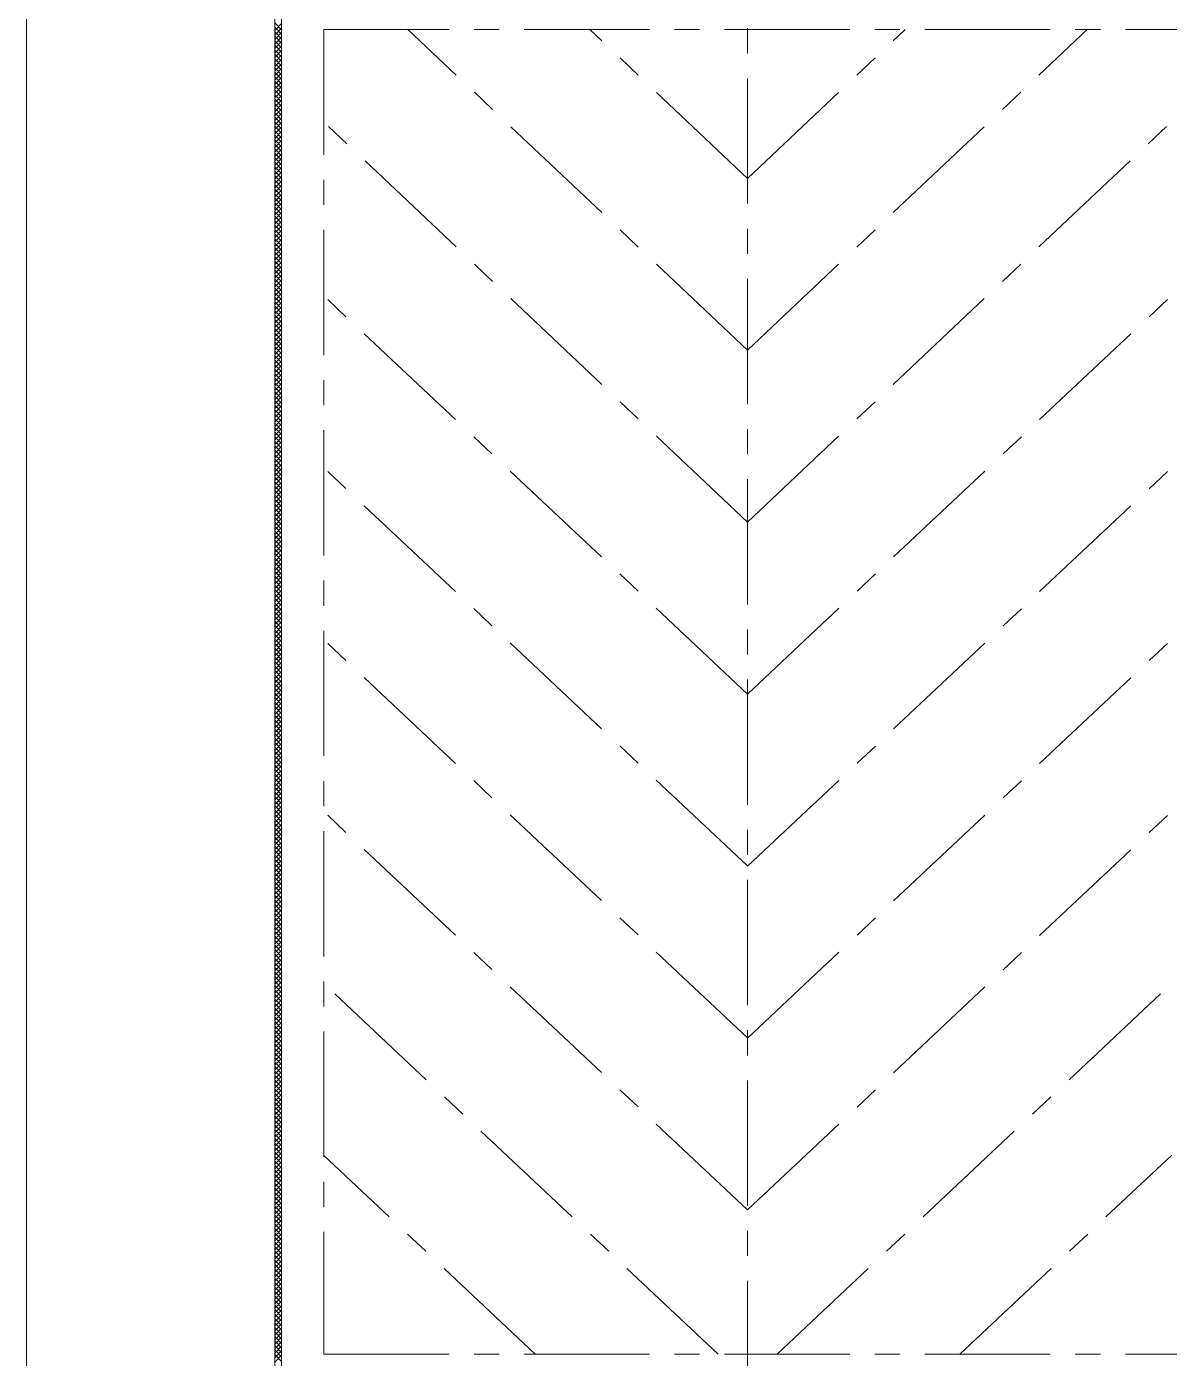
# Model space of a CAD drawing. Header units: millimetres. Extents: x 3341 to 3935, y 1079 to 1499.
# Drawn here: x 3564.35 to 3587.15, y 1145.01 to 1171.59 of the extents above; entities that cross this region are included whole.
import ezdxf

# ---------------------------------------------------------------- set-up
doc = ezdxf.new("R2010")
doc.units = ezdxf.units.MM
doc.linetypes.add('CENTERX2', pattern=[4, 2.5, -0.5, 0.5, -0.5])
for name, color, linetype, lineweight, true_color in [('1', 1, 'Continuous', 18, 0xff0000), ('2', 2, 'Continuous', 18, 0xffff00), ('3', 3, 'CENTERX2', 18, 0x00ff00)]:
    doc.layers.add(name, color=color, linetype=linetype, lineweight=lineweight, true_color=true_color)

msp = doc.modelspace()

# ---------------------------------------------------------------- linework, layer by layer
at = {"layer": '1'}
for p, q in [((3564.34536, 1191.03869), (3564.34536, 1125.78792)), ((3569.29624, 1173.29786), (3569.29624, 1143.5005)), ((3569.43463, 1172.40338), (3569.43463, 1144.42323))]:
    msp.add_line(p, q, dxfattribs=at)
at = {"layer": '2'}
for p, q in [((3569.43463, 1171.53332), (3569.29624, 1171.67171)), ((3569.29624, 1171.51709), (3569.43463, 1171.65548)), ((3569.43463, 1171.44352), (3569.29624, 1171.58191)), ((3569.29624, 1171.42729), (3569.43463, 1171.56568)), ((3569.43463, 1171.35372), (3569.29624, 1171.49211)), ((3569.29624, 1171.33749), (3569.43463, 1171.47588)), ((3569.43463, 1171.26391), (3569.29624, 1171.4023)), ((3569.29624, 1171.24768), (3569.43463, 1171.38607)), ((3569.43463, 1171.17411), (3569.29624, 1171.3125)), ((3569.29624, 1171.15788), (3569.43463, 1171.29627)), ((3569.43463, 1171.08431), (3569.29624, 1171.2227)), ((3569.29624, 1171.06808), (3569.43463, 1171.20647)), ((3569.43463, 1170.99451), (3569.29624, 1171.1329)), ((3569.29624, 1170.97828), (3569.43463, 1171.11667)), ((3569.43463, 1170.9047), (3569.29624, 1171.04309)), ((3569.29624, 1170.88847), (3569.43463, 1171.02686)), ((3569.43463, 1170.8149), (3569.29624, 1170.95329)), ((3569.29624, 1170.79867), (3569.43463, 1170.93706)), ((3569.43463, 1170.7251), (3569.29624, 1170.86349)), ((3569.29624, 1170.70887), (3569.43463, 1170.84726)), ((3569.43463, 1170.6353), (3569.29624, 1170.77369)), ((3569.29624, 1170.61907), (3569.43463, 1170.75746)), ((3569.43463, 1170.54549), (3569.29624, 1170.68388)), ((3569.29624, 1170.52926), (3569.43463, 1170.66765)), ((3569.43463, 1170.45569), (3569.29624, 1170.59408)), ((3569.29624, 1170.43946), (3569.43463, 1170.57785)), ((3569.43463, 1170.36589), (3569.29624, 1170.50428)), ((3569.29624, 1170.34966), (3569.43463, 1170.48805)), ((3569.43463, 1170.27609), (3569.29624, 1170.41448)), ((3569.29624, 1170.25986), (3569.43463, 1170.39825)), ((3569.43463, 1170.18628), (3569.29624, 1170.32467)), ((3569.29624, 1170.17005), (3569.43463, 1170.30844)), ((3569.43463, 1170.09648), (3569.29624, 1170.23487)), ((3569.29624, 1170.08025), (3569.43463, 1170.21864)), ((3569.43463, 1170.00668), (3569.29624, 1170.14507)), ((3569.29624, 1169.99045), (3569.43463, 1170.12884)), ((3569.43463, 1169.91688), (3569.29624, 1170.05527)), ((3569.29624, 1169.90065), (3569.43463, 1170.03903)), ((3569.43463, 1169.82707), (3569.29624, 1169.96546)), ((3569.29624, 1169.81084), (3569.43463, 1169.94923)), ((3569.43463, 1169.73727), (3569.29624, 1169.87566)), ((3569.29624, 1169.72104), (3569.43463, 1169.85943)), ((3569.43463, 1169.64747), (3569.29624, 1169.78586)), ((3569.29624, 1169.63124), (3569.43463, 1169.76963)), ((3569.43463, 1169.55767), (3569.29624, 1169.69606)), ((3569.29624, 1169.54144), (3569.43463, 1169.67982)), ((3569.43463, 1169.46786), (3569.29624, 1169.60625)), ((3569.29624, 1169.45163), (3569.43463, 1169.59002)), ((3569.43463, 1169.37806), (3569.29624, 1169.51645)), ((3569.29624, 1169.36183), (3569.43463, 1169.50022)), ((3569.43463, 1169.28826), (3569.29624, 1169.42665)), ((3569.29624, 1169.27203), (3569.43463, 1169.41042)), ((3569.43463, 1169.19846), (3569.29624, 1169.33685)), ((3569.29624, 1169.18222), (3569.43463, 1169.32061)), ((3569.43463, 1169.10865), (3569.29624, 1169.24704)), ((3569.29624, 1169.09242), (3569.43463, 1169.23081)), ((3569.43463, 1169.01885), (3569.29624, 1169.15724)), ((3569.29624, 1169.00262), (3569.43463, 1169.14101)), ((3569.43463, 1168.92905), (3569.29624, 1169.06744)), ((3569.29624, 1168.91282), (3569.43463, 1169.05121)), ((3569.43463, 1168.83925), (3569.29624, 1168.97764)), ((3569.29624, 1168.82301), (3569.43463, 1168.9614)), ((3569.43463, 1168.74944), (3569.29624, 1168.88783)), ((3569.29624, 1168.73321), (3569.43463, 1168.8716)), ((3569.43463, 1168.65964), (3569.29624, 1168.79803)), ((3569.29624, 1168.64341), (3569.43463, 1168.7818)), ((3569.43463, 1168.56984), (3569.29624, 1168.70823)), ((3569.29624, 1168.55361), (3569.43463, 1168.692)), ((3569.43463, 1168.48004), (3569.29624, 1168.61842)), ((3569.29624, 1168.4638), (3569.43463, 1168.60219)), ((3569.43463, 1168.39023), (3569.29624, 1168.52862)), ((3569.29624, 1168.374), (3569.43463, 1168.51239)), ((3569.43463, 1168.30043), (3569.29624, 1168.43882)), ((3569.29624, 1168.2842), (3569.43463, 1168.42259)), ((3569.43463, 1168.21063), (3569.29624, 1168.34902)), ((3569.29624, 1168.1944), (3569.43463, 1168.33279)), ((3569.43463, 1168.12083), (3569.29624, 1168.25921)), ((3569.29624, 1168.10459), (3569.43463, 1168.24298)), ((3569.43463, 1168.03102), (3569.29624, 1168.16941)), ((3569.29624, 1168.01479), (3569.43463, 1168.15318)), ((3569.43463, 1167.94122), (3569.29624, 1168.07961)), ((3569.29624, 1167.92499), (3569.43463, 1168.06338)), ((3569.43463, 1167.85142), (3569.29624, 1167.98981)), ((3569.29624, 1167.83519), (3569.43463, 1167.97358)), ((3569.43463, 1167.76161), (3569.29624, 1167.9)), ((3569.29624, 1167.74538), (3569.43463, 1167.88377)), ((3569.43463, 1167.67181), (3569.29624, 1167.8102)), ((3569.29624, 1167.65558), (3569.43463, 1167.79397)), ((3569.43463, 1167.58201), (3569.29624, 1167.7204)), ((3569.29624, 1167.56578), (3569.43463, 1167.70417)), ((3569.43463, 1167.49221), (3569.29624, 1167.6306)), ((3569.29624, 1167.47598), (3569.43463, 1167.61437)), ((3569.43463, 1167.4024), (3569.29624, 1167.54079)), ((3569.29624, 1167.38617), (3569.43463, 1167.52456)), ((3569.43463, 1167.3126), (3569.29624, 1167.45099)), ((3569.29624, 1167.29637), (3569.43463, 1167.43476)), ((3569.43463, 1167.2228), (3569.29624, 1167.36119)), ((3569.29624, 1167.20657), (3569.43463, 1167.34496)), ((3569.43463, 1167.133), (3569.29624, 1167.27139)), ((3569.29624, 1167.11677), (3569.43463, 1167.25516)), ((3569.43463, 1167.04319), (3569.29624, 1167.18158)), ((3569.29624, 1167.02696), (3569.43463, 1167.16535)), ((3569.43463, 1166.95339), (3569.29624, 1167.09178)), ((3569.29624, 1166.93716), (3569.43463, 1167.07555)), ((3569.43463, 1166.86359), (3569.29624, 1167.00198)), ((3569.29624, 1166.84736), (3569.43463, 1166.98575)), ((3569.43463, 1166.77379), (3569.29624, 1166.91218)), ((3569.29624, 1166.75756), (3569.43463, 1166.89595)), ((3569.43463, 1166.68398), (3569.29624, 1166.82237)), ((3569.29624, 1166.66775), (3569.43463, 1166.80614)), ((3569.43463, 1166.59418), (3569.29624, 1166.73257)), ((3569.29624, 1166.57795), (3569.43463, 1166.71634)), ((3569.43463, 1166.50438), (3569.29624, 1166.64277)), ((3569.29624, 1166.48815), (3569.43463, 1166.62654)), ((3569.43463, 1166.41458), (3569.29624, 1166.55297)), ((3569.29624, 1166.39835), (3569.43463, 1166.53674)), ((3569.43463, 1166.32477), (3569.29624, 1166.46316)), ((3569.29624, 1166.30854), (3569.43463, 1166.44693)), ((3569.43463, 1166.23497), (3569.29624, 1166.37336)), ((3569.29624, 1166.21874), (3569.43463, 1166.35713)), ((3569.43463, 1166.14517), (3569.29624, 1166.28356)), ((3569.29624, 1166.12894), (3569.43463, 1166.26733)), ((3569.43463, 1166.05537), (3569.29624, 1166.19376)), ((3569.29624, 1166.03914), (3569.43463, 1166.17752)), ((3569.43463, 1165.96556), (3569.29624, 1166.10395)), ((3569.29624, 1165.94933), (3569.43463, 1166.08772)), ((3569.43463, 1165.87576), (3569.29624, 1166.01415)), ((3569.29624, 1165.85953), (3569.43463, 1165.99792)), ((3569.43463, 1165.78596), (3569.29624, 1165.92435)), ((3569.29624, 1165.76973), (3569.43463, 1165.90812)), ((3569.43463, 1165.69616), (3569.29624, 1165.83455)), ((3569.29624, 1165.67993), (3569.43463, 1165.81831)), ((3569.43463, 1165.60635), (3569.29624, 1165.74474)), ((3569.29624, 1165.59012), (3569.43463, 1165.72851)), ((3569.43463, 1165.51655), (3569.29624, 1165.65494)), ((3569.29624, 1165.50032), (3569.43463, 1165.63871)), ((3569.43463, 1165.42675), (3569.29624, 1165.56514)), ((3569.29624, 1165.41052), (3569.43463, 1165.54891)), ((3569.43463, 1165.33695), (3569.29624, 1165.47534)), ((3569.29624, 1165.32071), (3569.43463, 1165.4591)), ((3569.43463, 1165.24714), (3569.29624, 1165.38553)), ((3569.29624, 1165.23091), (3569.43463, 1165.3693)), ((3569.43463, 1165.15734), (3569.29624, 1165.29573)), ((3569.29624, 1165.14111), (3569.43463, 1165.2795)), ((3569.43463, 1165.06754), (3569.29624, 1165.20593)), ((3569.29624, 1165.05131), (3569.43463, 1165.1897)), ((3569.43463, 1164.97774), (3569.29624, 1165.11612)), ((3569.29624, 1164.9615), (3569.43463, 1165.09989)), ((3569.43463, 1164.88793), (3569.29624, 1165.02632)), ((3569.29624, 1164.8717), (3569.43463, 1165.01009)), ((3569.43463, 1164.79813), (3569.29624, 1164.93652)), ((3569.29624, 1164.7819), (3569.43463, 1164.92029)), ((3569.43463, 1164.70833), (3569.29624, 1164.84672)), ((3569.29624, 1164.6921), (3569.43463, 1164.83049)), ((3569.43463, 1164.61853), (3569.29624, 1164.75691)), ((3569.29624, 1164.60229), (3569.43463, 1164.74068)), ((3569.43463, 1164.52872), (3569.29624, 1164.66711)), ((3569.29624, 1164.51249), (3569.43463, 1164.65088)), ((3569.43463, 1164.43892), (3569.29624, 1164.57731)), ((3569.29624, 1164.42269), (3569.43463, 1164.56108)), ((3569.43463, 1164.34912), (3569.29624, 1164.48751)), ((3569.29624, 1164.33289), (3569.43463, 1164.47128)), ((3569.43463, 1164.25931), (3569.29624, 1164.3977)), ((3569.29624, 1164.24308), (3569.43463, 1164.38147)), ((3569.43463, 1164.16951), (3569.29624, 1164.3079)), ((3569.29624, 1164.15328), (3569.43463, 1164.29167)), ((3569.43463, 1164.07971), (3569.29624, 1164.2181)), ((3569.29624, 1164.06348), (3569.43463, 1164.20187)), ((3569.43463, 1163.98991), (3569.29624, 1164.1283)), ((3569.29624, 1163.97368), (3569.43463, 1164.11207)), ((3569.43463, 1163.9001), (3569.29624, 1164.03849)), ((3569.29624, 1163.88387), (3569.43463, 1164.02226)), ((3569.43463, 1163.8103), (3569.29624, 1163.94869)), ((3569.29624, 1163.79407), (3569.43463, 1163.93246)), ((3569.43463, 1163.7205), (3569.29624, 1163.85889)), ((3569.29624, 1163.70427), (3569.43463, 1163.84266)), ((3569.43463, 1163.6307), (3569.29624, 1163.76909)), ((3569.29624, 1163.61447), (3569.43463, 1163.75286)), ((3569.43463, 1163.54089), (3569.29624, 1163.67928)), ((3569.29624, 1163.52466), (3569.43463, 1163.66305)), ((3569.43463, 1163.45109), (3569.29624, 1163.58948)), ((3569.29624, 1163.43486), (3569.43463, 1163.57325)), ((3569.43463, 1163.36129), (3569.29624, 1163.49968)), ((3569.29624, 1163.34506), (3569.43463, 1163.48345)), ((3569.43463, 1163.27149), (3569.29624, 1163.40988)), ((3569.29624, 1163.25526), (3569.43463, 1163.39365)), ((3569.43463, 1163.18168), (3569.29624, 1163.32007)), ((3569.29624, 1163.16545), (3569.43463, 1163.30384)), ((3569.43463, 1163.09188), (3569.29624, 1163.23027)), ((3569.29624, 1163.07565), (3569.43463, 1163.21404)), ((3569.43463, 1163.00208), (3569.29624, 1163.14047)), ((3569.29624, 1162.98585), (3569.43463, 1163.12424)), ((3569.43463, 1162.91228), (3569.29624, 1163.05067)), ((3569.29624, 1162.89605), (3569.43463, 1163.03444)), ((3569.43463, 1162.82247), (3569.29624, 1162.96086)), ((3569.29624, 1162.80624), (3569.43463, 1162.94463)), ((3569.43463, 1162.73267), (3569.29624, 1162.87106)), ((3569.29624, 1162.71644), (3569.43463, 1162.85483)), ((3569.43463, 1162.64287), (3569.29624, 1162.78126)), ((3569.29624, 1162.62664), (3569.43463, 1162.76503)), ((3569.43463, 1162.55307), (3569.29624, 1162.69146)), ((3569.29624, 1162.53684), (3569.43463, 1162.67522)), ((3569.43463, 1162.46326), (3569.29624, 1162.60165)), ((3569.29624, 1162.44703), (3569.43463, 1162.58542)), ((3569.43463, 1162.37346), (3569.29624, 1162.51185)), ((3569.29624, 1162.35723), (3569.43463, 1162.49562)), ((3569.43463, 1162.28366), (3569.29624, 1162.42205)), ((3569.29624, 1162.26743), (3569.43463, 1162.40582)), ((3569.43463, 1162.19386), (3569.29624, 1162.33225)), ((3569.29624, 1162.17763), (3569.43463, 1162.31601)), ((3569.43463, 1162.10405), (3569.29624, 1162.24244)), ((3569.29624, 1162.08782), (3569.43463, 1162.22621)), ((3569.43463, 1162.01425), (3569.29624, 1162.15264)), ((3569.29624, 1161.99802), (3569.43463, 1162.13641)), ((3569.43463, 1161.92445), (3569.29624, 1162.06284)), ((3569.29624, 1161.90822), (3569.43463, 1162.04661)), ((3569.43463, 1161.83465), (3569.29624, 1161.97304)), ((3569.29624, 1161.81841), (3569.43463, 1161.9568)), ((3569.43463, 1161.74484), (3569.29624, 1161.88323)), ((3569.29624, 1161.72861), (3569.43463, 1161.867)), ((3569.43463, 1161.65504), (3569.29624, 1161.79343)), ((3569.29624, 1161.63881), (3569.43463, 1161.7772)), ((3569.43463, 1161.56524), (3569.29624, 1161.70363)), ((3569.29624, 1161.54901), (3569.43463, 1161.6874)), ((3569.43463, 1161.47544), (3569.29624, 1161.61383)), ((3569.29624, 1161.4592), (3569.43463, 1161.59759)), ((3569.43463, 1161.38563), (3569.29624, 1161.52402)), ((3569.29624, 1161.3694), (3569.43463, 1161.50779)), ((3569.43463, 1161.29583), (3569.29624, 1161.43422)), ((3569.29624, 1161.2796), (3569.43463, 1161.41799)), ((3569.43463, 1161.20603), (3569.29624, 1161.34442)), ((3569.29624, 1161.1898), (3569.43463, 1161.32819)), ((3569.43463, 1161.11623), (3569.29624, 1161.25461)), ((3569.29624, 1161.09999), (3569.43463, 1161.23838)), ((3569.43463, 1161.02642), (3569.29624, 1161.16481)), ((3569.29624, 1161.01019), (3569.43463, 1161.14858)), ((3569.43463, 1160.93662), (3569.29624, 1161.07501)), ((3569.29624, 1160.92039), (3569.43463, 1161.05878)), ((3569.43463, 1160.84682), (3569.29624, 1160.98521)), ((3569.29624, 1160.83059), (3569.43463, 1160.96898)), ((3569.43463, 1160.75702), (3569.29624, 1160.8954)), ((3569.29624, 1160.74078), (3569.43463, 1160.87917)), ((3569.43463, 1160.66721), (3569.29624, 1160.8056)), ((3569.29624, 1160.65098), (3569.43463, 1160.78937)), ((3569.43463, 1160.57741), (3569.29624, 1160.7158)), ((3569.29624, 1160.56118), (3569.43463, 1160.69957)), ((3569.43463, 1160.48761), (3569.29624, 1160.626)), ((3569.29624, 1160.47138), (3569.43463, 1160.60977)), ((3569.43463, 1160.3978), (3569.29624, 1160.53619)), ((3569.29624, 1160.38157), (3569.43463, 1160.51996)), ((3569.43463, 1160.308), (3569.29624, 1160.44639)), ((3569.29624, 1160.29177), (3569.43463, 1160.43016)), ((3569.43463, 1160.2182), (3569.29624, 1160.35659)), ((3569.29624, 1160.20197), (3569.43463, 1160.34036)), ((3569.43463, 1160.1284), (3569.29624, 1160.26679)), ((3569.29624, 1160.11217), (3569.43463, 1160.25056)), ((3569.43463, 1160.03859), (3569.29624, 1160.17698)), ((3569.29624, 1160.02236), (3569.43463, 1160.16075)), ((3569.43463, 1159.94879), (3569.29624, 1160.08718)), ((3569.29624, 1159.93256), (3569.43463, 1160.07095)), ((3569.43463, 1159.85899), (3569.29624, 1159.99738)), ((3569.29624, 1159.84276), (3569.43463, 1159.98115)), ((3569.43463, 1159.76919), (3569.29624, 1159.90758)), ((3569.29624, 1159.75296), (3569.43463, 1159.89135)), ((3569.43463, 1159.67938), (3569.29624, 1159.81777)), ((3569.29624, 1159.66315), (3569.43463, 1159.80154)), ((3569.43463, 1159.58958), (3569.29624, 1159.72797)), ((3569.29624, 1159.57335), (3569.43463, 1159.71174)), ((3569.43463, 1159.49978), (3569.29624, 1159.63817)), ((3569.29624, 1159.48355), (3569.43463, 1159.62194)), ((3569.43463, 1159.40998), (3569.29624, 1159.54837)), ((3569.29624, 1159.39375), (3569.43463, 1159.53214)), ((3569.43463, 1159.32017), (3569.29624, 1159.45856)), ((3569.29624, 1159.30394), (3569.43463, 1159.44233)), ((3569.43463, 1159.23037), (3569.29624, 1159.36876)), ((3569.29624, 1159.21414), (3569.43463, 1159.35253)), ((3569.43463, 1159.14057), (3569.29624, 1159.27896)), ((3569.29624, 1159.12434), (3569.43463, 1159.26273)), ((3569.43463, 1159.05077), (3569.29624, 1159.18916)), ((3569.29624, 1159.03454), (3569.43463, 1159.17293)), ((3569.43463, 1158.96096), (3569.29624, 1159.09935)), ((3569.29624, 1158.94473), (3569.43463, 1159.08312)), ((3569.43463, 1158.87116), (3569.29624, 1159.00955)), ((3569.29624, 1158.85493), (3569.43463, 1158.99332)), ((3569.43463, 1158.78136), (3569.29624, 1158.91975)), ((3569.29624, 1158.76513), (3569.43463, 1158.90352)), ((3569.43463, 1158.69156), (3569.29624, 1158.82995)), ((3569.29624, 1158.67533), (3569.43463, 1158.81371)), ((3569.43463, 1158.60175), (3569.29624, 1158.74014)), ((3569.29624, 1158.58552), (3569.43463, 1158.72391)), ((3569.43463, 1158.51195), (3569.29624, 1158.65034)), ((3569.29624, 1158.49572), (3569.43463, 1158.63411)), ((3569.43463, 1158.42215), (3569.29624, 1158.56054)), ((3569.29624, 1158.40592), (3569.43463, 1158.54431)), ((3569.43463, 1158.33235), (3569.29624, 1158.47074)), ((3569.29624, 1158.31612), (3569.43463, 1158.4545)), ((3569.43463, 1158.24254), (3569.29624, 1158.38093)), ((3569.29624, 1158.22631), (3569.43463, 1158.3647)), ((3569.43463, 1158.15274), (3569.29624, 1158.29113)), ((3569.29624, 1158.13651), (3569.43463, 1158.2749)), ((3569.43463, 1158.06294), (3569.29624, 1158.20133)), ((3569.29624, 1158.04671), (3569.43463, 1158.1851)), ((3569.43463, 1157.97314), (3569.29624, 1158.11153)), ((3569.29624, 1157.9569), (3569.43463, 1158.09529)), ((3569.43463, 1157.88333), (3569.29624, 1158.02172)), ((3569.29624, 1157.8671), (3569.43463, 1158.00549)), ((3569.43463, 1157.79353), (3569.29624, 1157.93192)), ((3569.29624, 1157.7773), (3569.43463, 1157.91569)), ((3569.43463, 1157.70373), (3569.29624, 1157.84212)), ((3569.29624, 1157.6875), (3569.43463, 1157.82589)), ((3569.43463, 1157.61393), (3569.29624, 1157.75231)), ((3569.29624, 1157.59769), (3569.43463, 1157.73608)), ((3569.43463, 1157.52412), (3569.29624, 1157.66251)), ((3569.29624, 1157.50789), (3569.43463, 1157.64628)), ((3569.43463, 1157.43432), (3569.29624, 1157.57271)), ((3569.29624, 1157.41809), (3569.43463, 1157.55648)), ((3569.43463, 1157.34452), (3569.29624, 1157.48291)), ((3569.29624, 1157.32829), (3569.43463, 1157.46668)), ((3569.43463, 1157.25472), (3569.29624, 1157.3931)), ((3569.29624, 1157.23848), (3569.43463, 1157.37687)), ((3569.43463, 1157.16491), (3569.29624, 1157.3033)), ((3569.29624, 1157.14868), (3569.43463, 1157.28707)), ((3569.43463, 1157.07511), (3569.29624, 1157.2135)), ((3569.29624, 1157.05888), (3569.43463, 1157.19727)), ((3569.43463, 1156.98531), (3569.29624, 1157.1237)), ((3569.29624, 1156.96908), (3569.43463, 1157.10747)), ((3569.43463, 1156.8955), (3569.29624, 1157.03389)), ((3569.29624, 1156.87927), (3569.43463, 1157.01766)), ((3569.43463, 1156.8057), (3569.29624, 1156.94409)), ((3569.29624, 1156.78947), (3569.43463, 1156.92786)), ((3569.43463, 1156.7159), (3569.29624, 1156.85429)), ((3569.29624, 1156.69967), (3569.43463, 1156.83806)), ((3569.43463, 1156.6261), (3569.29624, 1156.76449)), ((3569.29624, 1156.60987), (3569.43463, 1156.74826)), ((3569.43463, 1156.53629), (3569.29624, 1156.67468)), ((3569.29624, 1156.52006), (3569.43463, 1156.65845)), ((3569.43463, 1156.44649), (3569.29624, 1156.58488)), ((3569.29624, 1156.43026), (3569.43463, 1156.56865)), ((3569.43463, 1156.35669), (3569.29624, 1156.49508)), ((3569.29624, 1156.34046), (3569.43463, 1156.47885)), ((3569.43463, 1156.26689), (3569.29624, 1156.40528)), ((3569.29624, 1156.25066), (3569.43463, 1156.38905)), ((3569.43463, 1156.17708), (3569.29624, 1156.31547)), ((3569.29624, 1156.16085), (3569.43463, 1156.29924)), ((3569.43463, 1156.08728), (3569.29624, 1156.22567)), ((3569.29624, 1156.07105), (3569.43463, 1156.20944)), ((3569.43463, 1155.99748), (3569.29624, 1156.13587)), ((3569.29624, 1155.98125), (3569.43463, 1156.11964)), ((3569.43463, 1155.90768), (3569.29624, 1156.04607)), ((3569.29624, 1155.89145), (3569.43463, 1156.02984)), ((3569.43463, 1155.81787), (3569.29624, 1155.95626)), ((3569.29624, 1155.80164), (3569.43463, 1155.94003)), ((3569.43463, 1155.72807), (3569.29624, 1155.86646)), ((3569.29624, 1155.71184), (3569.43463, 1155.85023)), ((3569.43463, 1155.63827), (3569.29624, 1155.77666)), ((3569.29624, 1155.62204), (3569.43463, 1155.76043)), ((3569.43463, 1155.54847), (3569.29624, 1155.68686)), ((3569.29624, 1155.53224), (3569.43463, 1155.67063)), ((3569.43463, 1155.45866), (3569.29624, 1155.59705)), ((3569.29624, 1155.44243), (3569.43463, 1155.58082)), ((3569.43463, 1155.36886), (3569.29624, 1155.50725)), ((3569.29624, 1155.35263), (3569.43463, 1155.49102)), ((3569.43463, 1155.27906), (3569.29624, 1155.41745)), ((3569.29624, 1155.26283), (3569.43463, 1155.40122)), ((3569.43463, 1155.18926), (3569.29624, 1155.32765)), ((3569.29624, 1155.17303), (3569.43463, 1155.31141)), ((3569.43463, 1155.09945), (3569.29624, 1155.23784)), ((3569.29624, 1155.08322), (3569.43463, 1155.22161)), ((3569.43463, 1155.00965), (3569.29624, 1155.14804)), ((3569.29624, 1154.99342), (3569.43463, 1155.13181)), ((3569.43463, 1154.91985), (3569.29624, 1155.05824)), ((3569.29624, 1154.90362), (3569.43463, 1155.04201)), ((3569.43463, 1154.83005), (3569.29624, 1154.96844)), ((3569.29624, 1154.81382), (3569.43463, 1154.9522)), ((3569.43463, 1154.74024), (3569.29624, 1154.87863)), ((3569.29624, 1154.72401), (3569.43463, 1154.8624)), ((3569.43463, 1154.65044), (3569.29624, 1154.78883)), ((3569.29624, 1154.63421), (3569.43463, 1154.7726)), ((3569.43463, 1154.56064), (3569.29624, 1154.69903)), ((3569.29624, 1154.54441), (3569.43463, 1154.6828)), ((3569.43463, 1154.47084), (3569.29624, 1154.60923)), ((3569.29624, 1154.4546), (3569.43463, 1154.59299)), ((3569.43463, 1154.38103), (3569.29624, 1154.51942)), ((3569.29624, 1154.3648), (3569.43463, 1154.50319)), ((3569.43463, 1154.29123), (3569.29624, 1154.42962)), ((3569.29624, 1154.275), (3569.43463, 1154.41339)), ((3569.43463, 1154.20143), (3569.29624, 1154.33982)), ((3569.29624, 1154.1852), (3569.43463, 1154.32359)), ((3569.43463, 1154.11163), (3569.29624, 1154.25002)), ((3569.29624, 1154.09539), (3569.43463, 1154.23378)), ((3569.43463, 1154.02182), (3569.29624, 1154.16021)), ((3569.29624, 1154.00559), (3569.43463, 1154.14398)), ((3569.43463, 1153.93202), (3569.29624, 1154.07041)), ((3569.29624, 1153.91579), (3569.43463, 1154.05418)), ((3569.43463, 1153.84222), (3569.29624, 1153.98061)), ((3569.29624, 1153.82599), (3569.43463, 1153.96438)), ((3569.43463, 1153.75242), (3569.29624, 1153.8908)), ((3569.29624, 1153.73618), (3569.43463, 1153.87457)), ((3569.43463, 1153.66261), (3569.29624, 1153.801)), ((3569.29624, 1153.64638), (3569.43463, 1153.78477)), ((3569.43463, 1153.57281), (3569.29624, 1153.7112)), ((3569.29624, 1153.55658), (3569.43463, 1153.69497)), ((3569.43463, 1153.48301), (3569.29624, 1153.6214)), ((3569.29624, 1153.46678), (3569.43463, 1153.60517)), ((3569.43463, 1153.39321), (3569.29624, 1153.53159)), ((3569.29624, 1153.37697), (3569.43463, 1153.51536)), ((3569.43463, 1153.3034), (3569.29624, 1153.44179)), ((3569.29624, 1153.28717), (3569.43463, 1153.42556)), ((3569.43463, 1153.2136), (3569.29624, 1153.35199)), ((3569.29624, 1153.19737), (3569.43463, 1153.33576)), ((3569.43463, 1153.1238), (3569.29624, 1153.26219)), ((3569.29624, 1153.10757), (3569.43463, 1153.24596)), ((3569.43463, 1153.03399), (3569.29624, 1153.17238)), ((3569.29624, 1153.01776), (3569.43463, 1153.15615)), ((3569.43463, 1152.94419), (3569.29624, 1153.08258)), ((3569.29624, 1152.92796), (3569.43463, 1153.06635)), ((3569.43463, 1152.85439), (3569.29624, 1152.99278)), ((3569.29624, 1152.83816), (3569.43463, 1152.97655)), ((3569.43463, 1152.76459), (3569.29624, 1152.90298)), ((3569.29624, 1152.74836), (3569.43463, 1152.88675)), ((3569.43463, 1152.67478), (3569.29624, 1152.81317)), ((3569.29624, 1152.65855), (3569.43463, 1152.79694)), ((3569.43463, 1152.58498), (3569.29624, 1152.72337)), ((3569.29624, 1152.56875), (3569.43463, 1152.70714)), ((3569.43463, 1152.49518), (3569.29624, 1152.63357)), ((3569.29624, 1152.47895), (3569.43463, 1152.61734)), ((3569.43463, 1152.40538), (3569.29624, 1152.54377)), ((3569.29624, 1152.38915), (3569.43463, 1152.52754)), ((3569.43463, 1152.31557), (3569.29624, 1152.45396)), ((3569.29624, 1152.29934), (3569.43463, 1152.43773)), ((3569.43463, 1152.22577), (3569.29624, 1152.36416)), ((3569.29624, 1152.20954), (3569.43463, 1152.34793)), ((3569.43463, 1152.13597), (3569.29624, 1152.27436)), ((3569.29624, 1152.11974), (3569.43463, 1152.25813)), ((3569.43463, 1152.04617), (3569.29624, 1152.18456)), ((3569.29624, 1152.02994), (3569.43463, 1152.16833)), ((3569.43463, 1151.95636), (3569.29624, 1152.09475)), ((3569.29624, 1151.94013), (3569.43463, 1152.07852)), ((3569.43463, 1151.86656), (3569.29624, 1152.00495)), ((3569.29624, 1151.85033), (3569.43463, 1151.98872)), ((3569.43463, 1151.77676), (3569.29624, 1151.91515)), ((3569.29624, 1151.76053), (3569.43463, 1151.89892)), ((3569.43463, 1151.68696), (3569.29624, 1151.82535)), ((3569.29624, 1151.67073), (3569.43463, 1151.80912)), ((3569.43463, 1151.59715), (3569.29624, 1151.73554)), ((3569.29624, 1151.58092), (3569.43463, 1151.71931)), ((3569.43463, 1151.50735), (3569.29624, 1151.64574)), ((3569.29624, 1151.49112), (3569.43463, 1151.62951)), ((3569.43463, 1151.41755), (3569.29624, 1151.55594)), ((3569.29624, 1151.40132), (3569.43463, 1151.53971)), ((3569.43463, 1151.32775), (3569.29624, 1151.46614)), ((3569.29624, 1151.31152), (3569.43463, 1151.4499)), ((3569.43463, 1151.23794), (3569.29624, 1151.37633)), ((3569.29624, 1151.22171), (3569.43463, 1151.3601)), ((3569.43463, 1151.14814), (3569.29624, 1151.28653)), ((3569.29624, 1151.13191), (3569.43463, 1151.2703)), ((3569.43463, 1151.05834), (3569.29624, 1151.19673)), ((3569.29624, 1151.04211), (3569.43463, 1151.1805)), ((3569.43463, 1150.96854), (3569.29624, 1151.10693)), ((3569.29624, 1150.95231), (3569.43463, 1151.09069)), ((3569.43463, 1150.87873), (3569.29624, 1151.01712)), ((3569.29624, 1150.8625), (3569.43463, 1151.00089)), ((3569.43463, 1150.78893), (3569.29624, 1150.92732)), ((3569.29624, 1150.7727), (3569.43463, 1150.91109)), ((3569.43463, 1150.69913), (3569.29624, 1150.83752)), ((3569.29624, 1150.6829), (3569.43463, 1150.82129)), ((3569.43463, 1150.60933), (3569.29624, 1150.74772)), ((3569.29624, 1150.59309), (3569.43463, 1150.73148)), ((3569.43463, 1150.51952), (3569.29624, 1150.65791)), ((3569.29624, 1150.50329), (3569.43463, 1150.64168)), ((3569.43463, 1150.42972), (3569.29624, 1150.56811)), ((3569.29624, 1150.41349), (3569.43463, 1150.55188)), ((3569.43463, 1150.33992), (3569.29624, 1150.47831)), ((3569.29624, 1150.32369), (3569.43463, 1150.46208)), ((3569.43463, 1150.25012), (3569.29624, 1150.3885)), ((3569.29624, 1150.23388), (3569.43463, 1150.37227)), ((3569.43463, 1150.16031), (3569.29624, 1150.2987)), ((3569.29624, 1150.14408), (3569.43463, 1150.28247)), ((3569.43463, 1150.07051), (3569.29624, 1150.2089)), ((3569.29624, 1150.05428), (3569.43463, 1150.19267)), ((3569.43463, 1149.98071), (3569.29624, 1150.1191)), ((3569.29624, 1149.96448), (3569.43463, 1150.10287)), ((3569.43463, 1149.89091), (3569.29624, 1150.02929)), ((3569.29624, 1149.87467), (3569.43463, 1150.01306)), ((3569.43463, 1149.8011), (3569.29624, 1149.93949)), ((3569.29624, 1149.78487), (3569.43463, 1149.92326)), ((3569.43463, 1149.7113), (3569.29624, 1149.84969)), ((3569.29624, 1149.69507), (3569.43463, 1149.83346)), ((3569.43463, 1149.6215), (3569.29624, 1149.75989)), ((3569.29624, 1149.60527), (3569.43463, 1149.74366)), ((3569.43463, 1149.53169), (3569.29624, 1149.67008)), ((3569.29624, 1149.51546), (3569.43463, 1149.65385)), ((3569.43463, 1149.44189), (3569.29624, 1149.58028)), ((3569.29624, 1149.42566), (3569.43463, 1149.56405)), ((3569.43463, 1149.35209), (3569.29624, 1149.49048)), ((3569.29624, 1149.33586), (3569.43463, 1149.47425)), ((3569.43463, 1149.26229), (3569.29624, 1149.40068)), ((3569.29624, 1149.24606), (3569.43463, 1149.38445)), ((3569.43463, 1149.17248), (3569.29624, 1149.31087)), ((3569.29624, 1149.15625), (3569.43463, 1149.29464)), ((3569.43463, 1149.08268), (3569.29624, 1149.22107)), ((3569.29624, 1149.06645), (3569.43463, 1149.20484)), ((3569.43463, 1148.99288), (3569.29624, 1149.13127)), ((3569.29624, 1148.97665), (3569.43463, 1149.11504)), ((3569.43463, 1148.90308), (3569.29624, 1149.04147)), ((3569.29624, 1148.88685), (3569.43463, 1149.02524)), ((3569.43463, 1148.81327), (3569.29624, 1148.95166)), ((3569.29624, 1148.79704), (3569.43463, 1148.93543)), ((3569.43463, 1148.72347), (3569.29624, 1148.86186)), ((3569.29624, 1148.70724), (3569.43463, 1148.84563)), ((3569.43463, 1148.63367), (3569.29624, 1148.77206)), ((3569.29624, 1148.61744), (3569.43463, 1148.75583)), ((3569.43463, 1148.54387), (3569.29624, 1148.68226)), ((3569.29624, 1148.52764), (3569.43463, 1148.66603)), ((3569.43463, 1148.45406), (3569.29624, 1148.59245)), ((3569.29624, 1148.43783), (3569.43463, 1148.57622)), ((3569.43463, 1148.36426), (3569.29624, 1148.50265)), ((3569.29624, 1148.34803), (3569.43463, 1148.48642)), ((3569.43463, 1148.27446), (3569.29624, 1148.41285)), ((3569.29624, 1148.25823), (3569.43463, 1148.39662)), ((3569.43463, 1148.18466), (3569.29624, 1148.32305)), ((3569.29624, 1148.16843), (3569.43463, 1148.30682)), ((3569.43463, 1148.09485), (3569.29624, 1148.23324)), ((3569.29624, 1148.07862), (3569.43463, 1148.21701)), ((3569.43463, 1148.00505), (3569.29624, 1148.14344)), ((3569.29624, 1147.98882), (3569.43463, 1148.12721)), ((3569.43463, 1147.91525), (3569.29624, 1148.05364)), ((3569.29624, 1147.89902), (3569.43463, 1148.03741)), ((3569.43463, 1147.82545), (3569.29624, 1147.96384)), ((3569.29624, 1147.80922), (3569.43463, 1147.9476)), ((3569.43463, 1147.73564), (3569.29624, 1147.87403)), ((3569.29624, 1147.71941), (3569.43463, 1147.8578)), ((3569.43463, 1147.64584), (3569.29624, 1147.78423)), ((3569.29624, 1147.62961), (3569.43463, 1147.768)), ((3569.43463, 1147.55604), (3569.29624, 1147.69443)), ((3569.29624, 1147.53981), (3569.43463, 1147.6782)), ((3569.43463, 1147.46624), (3569.29624, 1147.60463)), ((3569.29624, 1147.45001), (3569.43463, 1147.58839)), ((3569.43463, 1147.37643), (3569.29624, 1147.51482)), ((3569.29624, 1147.3602), (3569.43463, 1147.49859)), ((3569.43463, 1147.28663), (3569.29624, 1147.42502)), ((3569.29624, 1147.2704), (3569.43463, 1147.40879)), ((3569.43463, 1147.19683), (3569.29624, 1147.33522)), ((3569.29624, 1147.1806), (3569.43463, 1147.31899)), ((3569.43463, 1147.10703), (3569.29624, 1147.24542)), ((3569.29624, 1147.09079), (3569.43463, 1147.22918)), ((3569.43463, 1147.01722), (3569.29624, 1147.15561)), ((3569.29624, 1147.00099), (3569.43463, 1147.13938)), ((3569.43463, 1146.92742), (3569.29624, 1147.06581)), ((3569.29624, 1146.91119), (3569.43463, 1147.04958)), ((3569.43463, 1146.83762), (3569.29624, 1146.97601)), ((3569.29624, 1146.82139), (3569.43463, 1146.95978)), ((3569.43463, 1146.74782), (3569.29624, 1146.88621)), ((3569.29624, 1146.73158), (3569.43463, 1146.86997)), ((3569.43463, 1146.65801), (3569.29624, 1146.7964)), ((3569.29624, 1146.64178), (3569.43463, 1146.78017)), ((3569.43463, 1146.56821), (3569.29624, 1146.7066)), ((3569.29624, 1146.55198), (3569.43463, 1146.69037)), ((3569.43463, 1146.47841), (3569.29624, 1146.6168)), ((3569.29624, 1146.46218), (3569.43463, 1146.60057)), ((3569.43463, 1146.38861), (3569.29624, 1146.52699)), ((3569.29624, 1146.37237), (3569.43463, 1146.51076)), ((3569.43463, 1146.2988), (3569.29624, 1146.43719)), ((3569.29624, 1146.28257), (3569.43463, 1146.42096)), ((3569.43463, 1146.209), (3569.29624, 1146.34739)), ((3569.29624, 1146.19277), (3569.43463, 1146.33116)), ((3569.43463, 1146.1192), (3569.29624, 1146.25759)), ((3569.29624, 1146.10297), (3569.43463, 1146.24136)), ((3569.43463, 1146.0294), (3569.29624, 1146.16778)), ((3569.29624, 1146.01316), (3569.43463, 1146.15155)), ((3569.43463, 1145.93959), (3569.29624, 1146.07798)), ((3569.29624, 1145.92336), (3569.43463, 1146.06175)), ((3569.43463, 1145.84979), (3569.29624, 1145.98818)), ((3569.29624, 1145.83356), (3569.43463, 1145.97195)), ((3569.43463, 1145.75999), (3569.29624, 1145.89838)), ((3569.29624, 1145.74376), (3569.43463, 1145.88215)), ((3569.43463, 1145.67018), (3569.29624, 1145.80857)), ((3569.29624, 1145.65395), (3569.43463, 1145.79234)), ((3569.43463, 1145.58038), (3569.29624, 1145.71877)), ((3569.29624, 1145.56415), (3569.43463, 1145.70254)), ((3569.43463, 1145.49058), (3569.29624, 1145.62897)), ((3569.29624, 1145.47435), (3569.43463, 1145.61274)), ((3569.43463, 1145.40078), (3569.29624, 1145.53917)), ((3569.29624, 1145.38455), (3569.43463, 1145.52294)), ((3569.43463, 1145.31097), (3569.29624, 1145.44936)), ((3569.29624, 1145.29474), (3569.43463, 1145.43313)), ((3569.43463, 1145.22117), (3569.29624, 1145.35956)), ((3569.29624, 1145.20494), (3569.43463, 1145.34333)), ((3569.43463, 1145.13137), (3569.29624, 1145.26976)), ((3569.29624, 1145.11514), (3569.43463, 1145.25353)), ((3569.43463, 1145.04157), (3569.29624, 1145.17996)), ((3569.29624, 1145.02534), (3569.43463, 1145.16373)), ((3569.43463, 1144.95176), (3569.29624, 1145.09015)), ((3569.29624, 1144.93553), (3569.43463, 1145.07392))]:
    msp.add_line(p, q, dxfattribs=at)
at = {"layer": '3'}
for p, q in [((3578.73403, 1144.06124), (3578.73403, 1173.91162)), ((3570.27561, 1171.53652), (3604.11246, 1171.53652)), ((3570.27561, 1171.53652), (3570.27561, 1145.09619)), ((3578.73403, 1165.13492), (3571.9551, 1171.53652)), ((3578.73403, 1168.56627), (3575.58871, 1171.53652)), ((3578.73403, 1165.13492), (3585.51297, 1171.53652)), ((3578.73403, 1168.56627), (3581.87936, 1171.53652)), ((3578.73403, 1161.70357), (3570.2735, 1169.69316)), ((3578.73403, 1161.70357), (3587.19456, 1169.69316)), ((3578.73403, 1158.27222), (3570.26707, 1166.22906)), ((3578.73403, 1158.27222), (3587.20099, 1166.22906)), ((3578.73403, 1154.84086), (3570.26865, 1162.79622)), ((3578.73403, 1154.8379), (3587.20257, 1162.79622)), ((3578.73403, 1151.4095), (3570.26865, 1159.36486)), ((3578.73403, 1151.40654), (3587.20257, 1159.36486)), ((3578.73403, 1147.97814), (3570.26865, 1155.9335)), ((3578.73403, 1147.97518), (3587.20257, 1155.9335)), ((3578.1494, 1145.09619), (3570.26865, 1152.50215)), ((3579.32182, 1145.09619), (3587.20257, 1152.50215)), ((3574.49805, 1145.09619), (3570.26865, 1149.07079)), ((3582.97317, 1145.09619), (3587.20257, 1149.07079)), ((3570.27561, 1145.09619), (3604.11246, 1145.09619))]:
    msp.add_line(p, q, dxfattribs=at)

doc.saveas('drawing.dxf')
